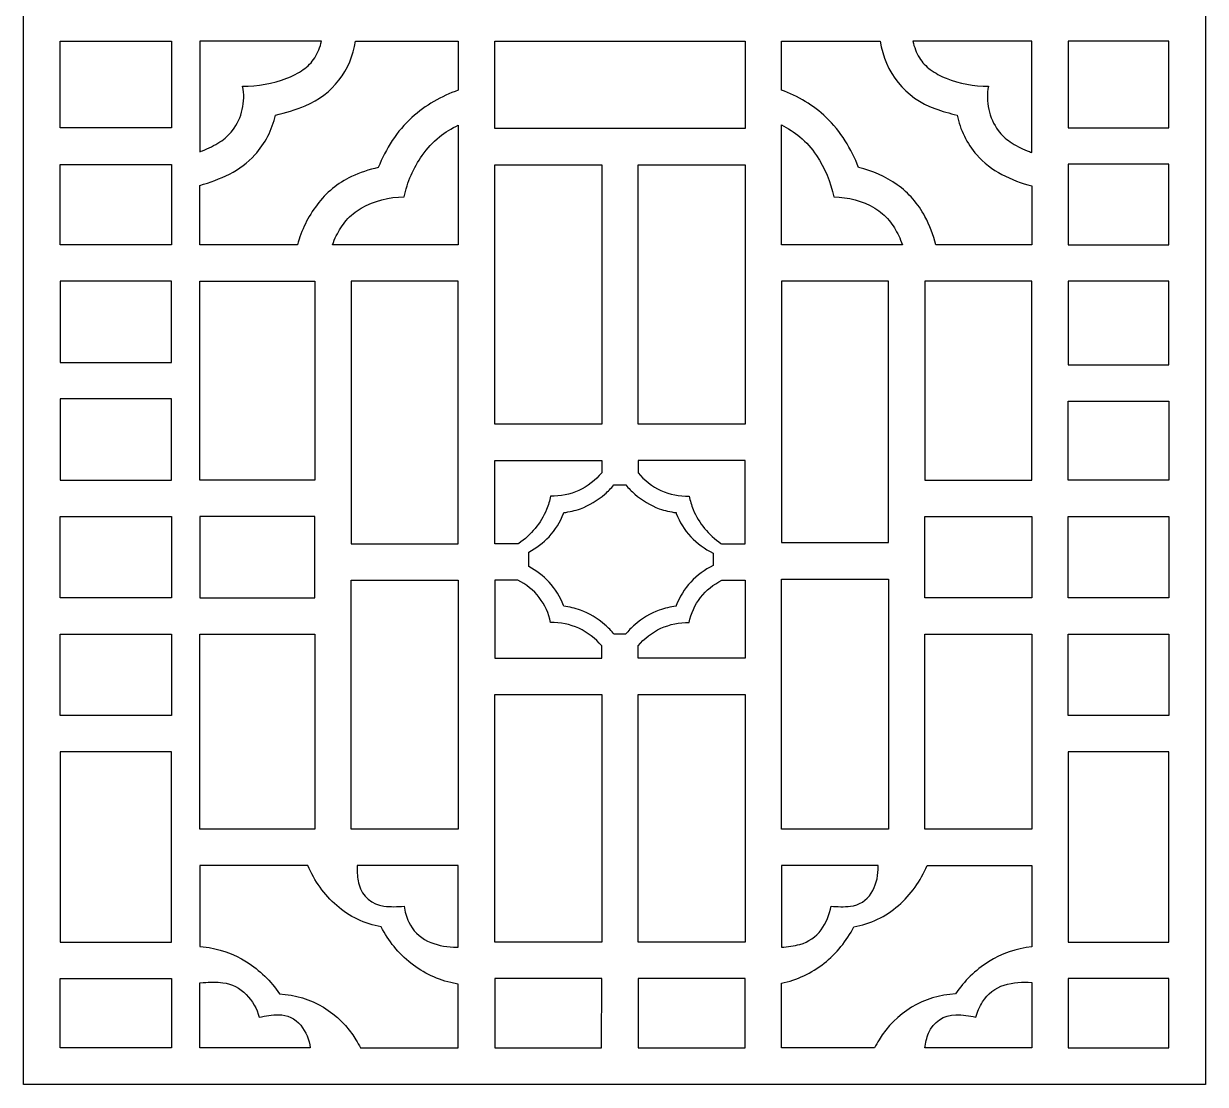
# Model space of a CAD drawing. Header units: centimetres. Extents: x 10.8 to 18.3, y -9 to 9.
# Drawn here: x 10.76 to 18.3, y -9 to -2.23 of the extents above; entities that cross this region are included whole.
import ezdxf

# ---------------------------------------------------------------- set-up
doc = ezdxf.new("R2010")
doc.units = ezdxf.units.CM
doc.header["$MEASUREMENT"] = 0
doc.layers.add('layer 1', color=7, linetype='Continuous')

msp = doc.modelspace()

# ---------------------------------------------------------------- linework, layer by layer
at = {"layer": 'layer 1', "color": 250, "lineweight": 30}
for points, knots in [([(18.30228, 9.00077), (18.30228, 9.00077), (10.76022, 9.00077), (10.76022, 9.00077), (10.76022, 9.00077), (10.76022, 9.00077), (10.76022, -9.0002), (10.76022, -9.0002), (10.76022, -9.0002), (10.76022, -9.0002), (18.30228, -9.0002), (18.30228, -9.0002), (18.30228, -9.0002), (18.30228, -9.0002), (18.30228, 9.00077), (18.30228, 9.00077)], [0, 0, 0, 0, 0.2, 0.2, 0.2, 0.2, 0.4, 0.4, 0.4, 0.4, 0.6, 0.6, 0.6, 0.6, 1, 1, 1, 1]), ([(10.99237, -2.89683), (10.99237, -2.89683), (11.70446, -2.89685), (11.70446, -2.89685), (11.70446, -2.89685), (11.70446, -2.89685), (11.70446, -2.34311), (11.70446, -2.34311), (11.70446, -2.34311), (11.70446, -2.34311), (10.99237, -2.34311), (10.99237, -2.34311), (10.99237, -2.34311), (10.99237, -2.34311), (10.99237, -2.89683), (10.99237, -2.89683)], [0, 0, 0, 0, 0.2, 0.2, 0.2, 0.2, 0.4, 0.4, 0.4, 0.4, 0.6, 0.6, 0.6, 0.6, 1, 1, 1, 1]), ([(13.53438, -2.65628), (13.53438, -2.65628), (13.53438, -2.34311), (13.53438, -2.34311), (13.53438, -2.34311), (13.53438, -2.34311), (12.87824, -2.34311), (12.87824, -2.34311), (12.87824, -2.34311), (12.85208, -2.52739), (12.73013, -2.68414), (12.55802, -2.75501), (12.55802, -2.75501), (12.49627, -2.78041), (12.43234, -2.80015), (12.36703, -2.81398), (12.36703, -2.81398), (12.34654, -2.90868), (12.30145, -2.99635), (12.23634, -3.06809), (12.23634, -3.06809), (12.18993, -3.11823), (12.1349, -3.15966), (12.07389, -3.19043), (12.07389, -3.19043), (12.01321, -3.22102), (11.94957, -3.24539), (11.88398, -3.26316), (11.88398, -3.26316), (11.88398, -3.26316), (11.88398, -3.64158), (11.88398, -3.64158), (11.88398, -3.64158), (11.88398, -3.64158), (12.50751, -3.64158), (12.50751, -3.64158), (12.50751, -3.64158), (12.5331, -3.54961), (12.57555, -3.46315), (12.63268, -3.38665), (12.63268, -3.38665), (12.69017, -3.30966), (12.76582, -3.24802), (12.85284, -3.20725), (12.85284, -3.20725), (12.90732, -3.18172), (12.9645, -3.16235), (13.02328, -3.1495), (13.02328, -3.1495), (13.04744, -3.08926), (13.07751, -3.03156), (13.11301, -2.97723), (13.11301, -2.97723), (13.14857, -2.92283), (13.19079, -2.87306), (13.23866, -2.82911), (13.23866, -2.82911), (13.32479, -2.75248), (13.42534, -2.69372), (13.53438, -2.65628)], [0, 0, 0, 0, 0.0625, 0.0625, 0.0625, 0.0625, 0.125, 0.125, 0.125, 0.125, 0.1875, 0.1875, 0.1875, 0.1875, 0.25, 0.25, 0.25, 0.25, 0.3125, 0.3125, 0.3125, 0.3125, 0.375, 0.375, 0.375, 0.375, 0.4375, 0.4375, 0.4375, 0.4375, 0.5, 0.5, 0.5, 0.5, 0.5625, 0.5625, 0.5625, 0.5625, 0.625, 0.625, 0.625, 0.625, 0.6875, 0.6875, 0.6875, 0.6875, 0.75, 0.75, 0.75, 0.75, 0.8125, 0.8125, 0.8125, 0.8125, 0.875, 0.875, 0.875, 0.875, 1, 1, 1, 1]), ([(12.6614, -2.34311), (12.65301, -2.38044), (12.63835, -2.41609), (12.61805, -2.44852), (12.61805, -2.44852), (12.59904, -2.47827), (12.57424, -2.50393), (12.54516, -2.52395), (12.54516, -2.52395), (12.51248, -2.5466), (12.47713, -2.56513), (12.43991, -2.5791), (12.43991, -2.5791), (12.35, -2.61364), (12.25433, -2.63082), (12.15803, -2.62973), (12.15803, -2.62973), (12.17797, -2.72919), (12.15408, -2.83249), (12.09256, -2.91314), (12.09256, -2.91314), (12.07015, -2.94134), (12.04329, -2.9657), (12.01304, -2.98526), (12.01304, -2.98526), (11.97799, -3.00819), (11.94046, -3.0271), (11.90118, -3.04166), (11.90118, -3.04166), (11.89547, -3.04382), (11.88974, -3.04593), (11.88398, -3.04797), (11.88398, -3.04797), (11.88398, -3.04797), (11.88398, -2.34311), (11.88398, -2.34311), (11.88398, -2.34311), (11.88398, -2.34311), (12.6614, -2.34311), (12.6614, -2.34311)], [0, 0, 0, 0, 0.0909091, 0.0909091, 0.0909091, 0.0909091, 0.1818182, 0.1818182, 0.1818182, 0.1818182, 0.2727273, 0.2727273, 0.2727273, 0.2727273, 0.3636364, 0.3636364, 0.3636364, 0.3636364, 0.4545455, 0.4545455, 0.4545455, 0.4545455, 0.5454545, 0.5454545, 0.5454545, 0.5454545, 0.6363636, 0.6363636, 0.6363636, 0.6363636, 0.7272727, 0.7272727, 0.7272727, 0.7272727, 0.8181818, 0.8181818, 0.8181818, 0.8181818, 1, 1, 1, 1]), ([(13.76654, -2.34311), (13.76654, -2.34311), (13.76654, -2.9), (13.76654, -2.9), (13.76654, -2.9), (13.76654, -2.9), (14.6815, -2.9), (14.6815, -2.9), (14.6815, -2.9), (14.6815, -2.9), (15.36431, -2.9), (15.36431, -2.9), (15.36431, -2.9), (15.36431, -2.9), (15.36431, -2.34311), (15.36431, -2.34311), (15.36431, -2.34311), (15.36431, -2.34311), (13.76654, -2.34311), (13.76654, -2.34311)], [0, 0, 0, 0, 0.1666667, 0.1666667, 0.1666667, 0.1666667, 0.3333333, 0.3333333, 0.3333333, 0.3333333, 0.5, 0.5, 0.5, 0.5, 0.6666667, 0.6666667, 0.6666667, 0.6666667, 1, 1, 1, 1]), ([(17.19424, -3.26697), (17.12834, -3.24933), (17.06453, -3.22464), (17.00392, -3.19335), (17.00392, -3.19335), (16.94297, -3.16188), (16.88835, -3.1194), (16.84283, -3.06809), (16.84283, -3.06809), (16.78019, -2.99541), (16.7371, -2.90793), (16.71761, -2.81398), (16.71761, -2.81398), (16.66985, -2.80343), (16.62279, -2.78987), (16.57673, -2.7734), (16.57673, -2.7734), (16.38928, -2.70641), (16.25472, -2.54034), (16.2278, -2.34311), (16.2278, -2.34311), (16.2278, -2.34311), (15.59646, -2.34311), (15.59646, -2.34311), (15.59646, -2.34311), (15.59646, -2.34311), (15.59646, -2.65533), (15.59646, -2.65533), (15.59646, -2.65533), (15.70271, -2.69299), (15.8001, -2.75217), (15.88248, -2.82911), (15.88248, -2.82911), (15.92879, -2.87349), (15.9694, -2.92349), (16.00334, -2.97791), (16.00334, -2.97791), (16.03723, -3.03226), (16.06586, -3.08972), (16.08884, -3.1495), (16.08884, -3.1495), (16.17717, -3.16965), (16.26075, -3.20685), (16.33484, -3.25899), (16.33484, -3.25899), (16.40927, -3.31137), (16.47021, -3.38073), (16.51258, -3.46127), (16.51258, -3.46127), (16.54271, -3.51856), (16.56634, -3.57905), (16.58301, -3.64158), (16.58301, -3.64158), (16.58301, -3.64158), (17.19424, -3.64158), (17.19424, -3.64158), (17.19424, -3.64158), (17.19424, -3.64158), (17.19424, -3.26697), (17.19424, -3.26697)], [0, 0, 0, 0, 0.0625, 0.0625, 0.0625, 0.0625, 0.125, 0.125, 0.125, 0.125, 0.1875, 0.1875, 0.1875, 0.1875, 0.25, 0.25, 0.25, 0.25, 0.3125, 0.3125, 0.3125, 0.3125, 0.375, 0.375, 0.375, 0.375, 0.4375, 0.4375, 0.4375, 0.4375, 0.5, 0.5, 0.5, 0.5, 0.5625, 0.5625, 0.5625, 0.5625, 0.625, 0.625, 0.625, 0.625, 0.6875, 0.6875, 0.6875, 0.6875, 0.75, 0.75, 0.75, 0.75, 0.8125, 0.8125, 0.8125, 0.8125, 0.875, 0.875, 0.875, 0.875, 1, 1, 1, 1]), ([(17.19424, -3.0529), (17.19424, -3.0529), (17.19424, -2.34311), (17.19424, -2.34311), (17.19424, -2.34311), (17.19424, -2.34311), (16.43557, -2.34311), (16.43557, -2.34311), (16.43557, -2.34311), (16.44358, -2.38028), (16.4576, -2.41588), (16.4771, -2.44852), (16.4771, -2.44852), (16.49518, -2.47804), (16.51891, -2.50368), (16.54695, -2.52396), (16.54695, -2.52396), (16.57814, -2.54652), (16.61202, -2.56504), (16.64784, -2.57911), (16.64784, -2.57911), (16.73367, -2.61352), (16.8254, -2.63072), (16.91787, -2.62976), (16.91787, -2.62976), (16.89824, -2.72887), (16.92096, -2.8316), (16.9806, -2.91315), (16.9806, -2.91315), (17.00192, -2.94116), (17.02765, -2.96552), (17.05678, -2.98527), (17.05678, -2.98527), (17.09023, -3.00809), (17.12618, -3.02701), (17.16394, -3.04165), (17.16394, -3.04165), (17.17395, -3.04562), (17.18404, -3.04937), (17.19422, -3.0529)], [0, 0, 0, 0, 0.0909091, 0.0909091, 0.0909091, 0.0909091, 0.1818182, 0.1818182, 0.1818182, 0.1818182, 0.2727273, 0.2727273, 0.2727273, 0.2727273, 0.3636364, 0.3636364, 0.3636364, 0.3636364, 0.4545455, 0.4545455, 0.4545455, 0.4545455, 0.5454545, 0.5454545, 0.5454545, 0.5454545, 0.6363636, 0.6363636, 0.6363636, 0.6363636, 0.7272727, 0.7272727, 0.7272727, 0.7272727, 0.8181818, 0.8181818, 0.8181818, 0.8181818, 1, 1, 1, 1]), ([(17.42639, -2.34311), (17.42639, -2.34311), (18.07012, -2.34311), (18.07012, -2.34311), (18.07012, -2.34311), (18.07012, -2.34311), (18.07013, -2.89645), (18.07013, -2.89645), (18.07013, -2.89645), (18.07013, -2.89645), (17.42639, -2.89645), (17.42639, -2.89645), (17.42639, -2.89645), (17.42639, -2.89645), (17.42639, -2.34311), (17.42639, -2.34311)], [0, 0, 0, 0, 0.2, 0.2, 0.2, 0.2, 0.4, 0.4, 0.4, 0.4, 0.6, 0.6, 0.6, 0.6, 1, 1, 1, 1]), ([(13.53438, -2.87848), (13.49157, -2.89897), (13.45118, -2.92415), (13.41393, -2.95355), (13.41393, -2.95355), (13.372, -2.98747), (13.33511, -3.02715), (13.30432, -3.07143), (13.30432, -3.07143), (13.24853, -3.15152), (13.20904, -3.24177), (13.18807, -3.33711), (13.18807, -3.33711), (13.09237, -3.3367), (12.99828, -3.36132), (12.91506, -3.40858), (12.91506, -3.40858), (12.87906, -3.42913), (12.84682, -3.45561), (12.81968, -3.48694), (12.81968, -3.48694), (12.79441, -3.51665), (12.77298, -3.5494), (12.75588, -3.58445), (12.75588, -3.58445), (12.7467, -3.60307), (12.73846, -3.62214), (12.73119, -3.64158), (12.73119, -3.64158), (12.73119, -3.64158), (13.53438, -3.64158), (13.53438, -3.64158), (13.53438, -3.64158), (13.53438, -3.64158), (13.53438, -2.87848), (13.53438, -2.87848)], [0, 0, 0, 0, 0.1, 0.1, 0.1, 0.1, 0.2, 0.2, 0.2, 0.2, 0.3, 0.3, 0.3, 0.3, 0.4, 0.4, 0.4, 0.4, 0.5, 0.5, 0.5, 0.5, 0.6, 0.6, 0.6, 0.6, 0.7, 0.7, 0.7, 0.7, 0.8, 0.8, 0.8, 0.8, 1, 1, 1, 1]), ([(16.36869, -3.64156), (16.36174, -3.62214), (16.35384, -3.60307), (16.34503, -3.58442), (16.34503, -3.58442), (16.32876, -3.54953), (16.30824, -3.5168), (16.28392, -3.48695), (16.28392, -3.48695), (16.25817, -3.45577), (16.22726, -3.42926), (16.19251, -3.40857), (16.19251, -3.40857), (16.11343, -3.36139), (16.02303, -3.33669), (15.93094, -3.33711), (15.93094, -3.33711), (15.91118, -3.24221), (15.87337, -3.15204), (15.81957, -3.07142), (15.81957, -3.07142), (15.79031, -3.02737), (15.75497, -2.98769), (15.71457, -2.95357), (15.71457, -2.95357), (15.67827, -2.92362), (15.63864, -2.89798), (15.59646, -2.87715), (15.59646, -2.87715), (15.59646, -2.87715), (15.59646, -3.64158), (15.59646, -3.64158), (15.59646, -3.64158), (15.59646, -3.64158), (16.36869, -3.64156), (16.36869, -3.64156)], [0, 0, 0, 0, 0.1, 0.1, 0.1, 0.1, 0.2, 0.2, 0.2, 0.2, 0.3, 0.3, 0.3, 0.3, 0.4, 0.4, 0.4, 0.4, 0.5, 0.5, 0.5, 0.5, 0.6, 0.6, 0.6, 0.6, 0.7, 0.7, 0.7, 0.7, 0.8, 0.8, 0.8, 0.8, 1, 1, 1, 1]), ([(10.99237, -3.64158), (10.99237, -3.64158), (11.70446, -3.64158), (11.70446, -3.64158), (11.70446, -3.64158), (11.70446, -3.64158), (11.70446, -3.129), (11.70446, -3.129), (11.70446, -3.129), (11.70446, -3.129), (10.99237, -3.129), (10.99237, -3.129), (10.99237, -3.129), (10.99237, -3.129), (10.99237, -3.64158), (10.99237, -3.64158)], [0, 0, 0, 0, 0.2, 0.2, 0.2, 0.2, 0.4, 0.4, 0.4, 0.4, 0.6, 0.6, 0.6, 0.6, 1, 1, 1, 1]), ([(13.76654, -3.13215), (13.76654, -3.13215), (13.76654, -4.7869), (13.76654, -4.7869), (13.76654, -4.7869), (13.76654, -4.7869), (14.44935, -4.7869), (14.44935, -4.7869), (14.44935, -4.7869), (14.44935, -4.7869), (14.44935, -3.13215), (14.44935, -3.13215), (14.44935, -3.13215), (14.44935, -3.13215), (13.76654, -3.13215), (13.76654, -3.13215)], [0, 0, 0, 0, 0.2, 0.2, 0.2, 0.2, 0.4, 0.4, 0.4, 0.4, 0.6, 0.6, 0.6, 0.6, 1, 1, 1, 1]), ([(15.36431, -4.7869), (15.36431, -4.7869), (15.36431, -3.13215), (15.36431, -3.13215), (15.36431, -3.13215), (15.36431, -3.13215), (14.6815, -3.13215), (14.6815, -3.13215), (14.6815, -3.13215), (14.6815, -3.13215), (14.6815, -4.7869), (14.6815, -4.7869), (14.6815, -4.7869), (14.6815, -4.7869), (15.36431, -4.7869), (15.36431, -4.7869)], [0, 0, 0, 0, 0.2, 0.2, 0.2, 0.2, 0.4, 0.4, 0.4, 0.4, 0.6, 0.6, 0.6, 0.6, 1, 1, 1, 1]), ([(17.42639, -3.64158), (17.42639, -3.64158), (17.42639, -3.12861), (17.42639, -3.12861), (17.42639, -3.12861), (17.42639, -3.12861), (18.07013, -3.12861), (18.07013, -3.12861), (18.07013, -3.12861), (18.07013, -3.12861), (18.07013, -3.64158), (18.07013, -3.64158), (18.07013, -3.64158), (18.07013, -3.64158), (17.42639, -3.64158), (17.42639, -3.64158)], [0, 0, 0, 0, 0.2, 0.2, 0.2, 0.2, 0.4, 0.4, 0.4, 0.4, 0.6, 0.6, 0.6, 0.6, 1, 1, 1, 1]), ([(11.70446, -3.87374), (11.70446, -3.87374), (11.70446, -4.39268), (11.70446, -4.39268), (11.70446, -4.39268), (11.70446, -4.39268), (10.99237, -4.39268), (10.99237, -4.39268), (10.99237, -4.39268), (10.99237, -4.39268), (10.99237, -3.87375), (10.99237, -3.87375), (10.99237, -3.87375), (10.99237, -3.87375), (11.70446, -3.87374), (11.70446, -3.87374)], [0, 0, 0, 0, 0.2, 0.2, 0.2, 0.2, 0.4, 0.4, 0.4, 0.4, 0.6, 0.6, 0.6, 0.6, 1, 1, 1, 1]), ([(11.88398, -3.87374), (11.88398, -3.87374), (11.88398, -5.14378), (11.88398, -5.14378), (11.88398, -5.14378), (11.88398, -5.14378), (12.61942, -5.14378), (12.61942, -5.14378), (12.61942, -5.14378), (12.61942, -5.14378), (12.61942, -3.87374), (12.61942, -3.87374), (12.61942, -3.87374), (12.61942, -3.87374), (11.88398, -3.87374), (11.88398, -3.87374)], [0, 0, 0, 0, 0.2, 0.2, 0.2, 0.2, 0.4, 0.4, 0.4, 0.4, 0.6, 0.6, 0.6, 0.6, 1, 1, 1, 1]), ([(12.85157, -5.55138), (12.85157, -5.55138), (12.85157, -3.87375), (12.85157, -3.87375), (12.85157, -3.87375), (12.85157, -3.87375), (13.53438, -3.87375), (13.53438, -3.87375), (13.53438, -3.87375), (13.53438, -3.87375), (13.53438, -5.55138), (13.53438, -5.55138), (13.53438, -5.55138), (13.53438, -5.55138), (12.85157, -5.55138), (12.85157, -5.55138)], [0, 0, 0, 0, 0.2, 0.2, 0.2, 0.2, 0.4, 0.4, 0.4, 0.4, 0.6, 0.6, 0.6, 0.6, 1, 1, 1, 1]), ([(15.59646, -3.87375), (15.59646, -3.87375), (16.27927, -3.87375), (16.27927, -3.87375), (16.27927, -3.87375), (16.27927, -3.87375), (16.27927, -5.54316), (16.27927, -5.54316), (16.27927, -5.54316), (16.27927, -5.54316), (15.59646, -5.54316), (15.59646, -5.54316), (15.59646, -5.54316), (15.59646, -5.54316), (15.59646, -3.87375), (15.59646, -3.87375)], [0, 0, 0, 0, 0.2, 0.2, 0.2, 0.2, 0.4, 0.4, 0.4, 0.4, 0.6, 0.6, 0.6, 0.6, 1, 1, 1, 1]), ([(17.19424, -3.87375), (17.19424, -3.87375), (17.19424, -5.14378), (17.19424, -5.14378), (17.19424, -5.14378), (17.19424, -5.14378), (16.51143, -5.14378), (16.51143, -5.14378), (16.51143, -5.14378), (16.51143, -5.14378), (16.51143, -3.87375), (16.51143, -3.87375), (16.51143, -3.87375), (16.51143, -3.87375), (17.19424, -3.87375), (17.19424, -3.87375)], [0, 0, 0, 0, 0.2, 0.2, 0.2, 0.2, 0.4, 0.4, 0.4, 0.4, 0.6, 0.6, 0.6, 0.6, 1, 1, 1, 1]), ([(17.42639, -3.87375), (17.42639, -3.87375), (18.07013, -3.87375), (18.07013, -3.87375), (18.07013, -3.87375), (18.07013, -3.87375), (18.07013, -4.40752), (18.07013, -4.40752), (18.07013, -4.40752), (18.07013, -4.40752), (17.42639, -4.40752), (17.42639, -4.40752), (17.42639, -4.40752), (17.42639, -4.40752), (17.42639, -3.87375), (17.42639, -3.87375)], [0, 0, 0, 0, 0.2, 0.2, 0.2, 0.2, 0.4, 0.4, 0.4, 0.4, 0.6, 0.6, 0.6, 0.6, 1, 1, 1, 1]), ([(11.70446, -4.62484), (11.70446, -4.62484), (11.70446, -5.14378), (11.70446, -5.14378), (11.70446, -5.14378), (11.70446, -5.14378), (10.99237, -5.14378), (10.99237, -5.14378), (10.99237, -5.14378), (10.99237, -5.14378), (10.99237, -4.62484), (10.99237, -4.62484), (10.99237, -4.62484), (10.99237, -4.62484), (11.70446, -4.62484), (11.70446, -4.62484)], [0, 0, 0, 0, 0.2, 0.2, 0.2, 0.2, 0.4, 0.4, 0.4, 0.4, 0.6, 0.6, 0.6, 0.6, 1, 1, 1, 1]), ([(17.42639, -4.63967), (17.42639, -4.63967), (17.42639, -5.14378), (17.42639, -5.14378), (17.42639, -5.14378), (17.42639, -5.14378), (18.07012, -5.14378), (18.07012, -5.14378), (18.07012, -5.14378), (18.07012, -5.14378), (18.07012, -4.63967), (18.07012, -4.63967), (18.07012, -4.63967), (18.07012, -4.63967), (17.42639, -4.63967), (17.42639, -4.63967)], [0, 0, 0, 0, 0.2, 0.2, 0.2, 0.2, 0.4, 0.4, 0.4, 0.4, 0.6, 0.6, 0.6, 0.6, 1, 1, 1, 1]), ([(13.76654, -5.01906), (13.76654, -5.01906), (13.76654, -5.55138), (13.76654, -5.55138), (13.76654, -5.55138), (13.76654, -5.55138), (13.91431, -5.55137), (13.91431, -5.55137), (13.91431, -5.55137), (13.91625, -5.55045), (13.91812, -5.54938), (13.9199, -5.54817), (13.9199, -5.54817), (13.99884, -5.49466), (14.0605, -5.4194), (14.09742, -5.33147), (14.09742, -5.33147), (14.1089, -5.30412), (14.11752, -5.27567), (14.12313, -5.24654), (14.12313, -5.24654), (14.18528, -5.24852), (14.24701, -5.23601), (14.30348, -5.20998), (14.30348, -5.20998), (14.3599, -5.18397), (14.40973, -5.14564), (14.44935, -5.09779), (14.44935, -5.09779), (14.44935, -5.09779), (14.44935, -5.01906), (14.44935, -5.01906), (14.44935, -5.01906), (14.44935, -5.01906), (13.76654, -5.01906), (13.76654, -5.01906)], [0, 0, 0, 0, 0.1, 0.1, 0.1, 0.1, 0.2, 0.2, 0.2, 0.2, 0.3, 0.3, 0.3, 0.3, 0.4, 0.4, 0.4, 0.4, 0.5, 0.5, 0.5, 0.5, 0.6, 0.6, 0.6, 0.6, 0.7, 0.7, 0.7, 0.7, 0.8, 0.8, 0.8, 0.8, 1, 1, 1, 1]), ([(15.36431, -5.01906), (15.36431, -5.01906), (15.36431, -5.55138), (15.36431, -5.55138), (15.36431, -5.55138), (15.36431, -5.55138), (15.21653, -5.55137), (15.21653, -5.55137), (15.21653, -5.55137), (15.21459, -5.55045), (15.21272, -5.54938), (15.21094, -5.54817), (15.21094, -5.54817), (15.13203, -5.49468), (15.07034, -5.41936), (15.03343, -5.33147), (15.03343, -5.33147), (15.02195, -5.30412), (15.01333, -5.27566), (15.00771, -5.24654), (15.00771, -5.24654), (14.94558, -5.24853), (14.88382, -5.236), (14.82737, -5.20997), (14.82737, -5.20997), (14.77097, -5.18397), (14.72111, -5.14562), (14.6815, -5.09779), (14.6815, -5.09779), (14.6815, -5.09779), (14.6815, -5.01906), (14.6815, -5.01906), (14.6815, -5.01906), (14.6815, -5.01906), (15.36431, -5.01906), (15.36431, -5.01906)], [0, 0, 0, 0, 0.1, 0.1, 0.1, 0.1, 0.2, 0.2, 0.2, 0.2, 0.3, 0.3, 0.3, 0.3, 0.4, 0.4, 0.4, 0.4, 0.5, 0.5, 0.5, 0.5, 0.6, 0.6, 0.6, 0.6, 0.7, 0.7, 0.7, 0.7, 0.8, 0.8, 0.8, 0.8, 1, 1, 1, 1]), ([(14.92403, -5.94817), (14.92403, -5.94817), (14.92572, -5.94365), (14.92572, -5.94365), (14.92572, -5.94365), (14.94635, -5.8885), (14.97754, -5.83789), (15.01752, -5.79466), (15.01752, -5.79466), (15.05861, -5.75127), (15.10711, -5.71553), (15.16072, -5.68914), (15.16072, -5.68914), (15.16072, -5.68914), (15.16072, -5.61073), (15.16072, -5.61073), (15.16072, -5.61073), (15.10711, -5.58434), (15.05862, -5.5486), (15.01753, -5.50521), (15.01753, -5.50521), (14.97755, -5.46198), (14.94636, -5.41136), (14.92572, -5.35621), (14.92572, -5.35621), (14.92572, -5.35621), (14.92403, -5.3517), (14.92403, -5.3517), (14.92403, -5.3517), (14.88765, -5.34697), (14.85185, -5.33845), (14.81724, -5.32628), (14.81724, -5.32628), (14.75994, -5.30535), (14.70706, -5.27382), (14.66141, -5.23337), (14.66141, -5.23337), (14.64069, -5.21523), (14.62131, -5.19562), (14.60342, -5.17469), (14.60342, -5.17469), (14.60342, -5.17469), (14.52742, -5.17469), (14.52742, -5.17469), (14.52742, -5.17469), (14.50954, -5.19562), (14.49016, -5.21523), (14.46944, -5.23337), (14.46944, -5.23337), (14.42378, -5.27382), (14.37091, -5.30535), (14.31361, -5.32628), (14.31361, -5.32628), (14.279, -5.33845), (14.24321, -5.34697), (14.20683, -5.3517), (14.20683, -5.3517), (14.20683, -5.3517), (14.20513, -5.35621), (14.20513, -5.35621), (14.20513, -5.35621), (14.18449, -5.41136), (14.15329, -5.46199), (14.11331, -5.50523), (14.11331, -5.50523), (14.07579, -5.54484), (14.03207, -5.5781), (13.98388, -5.60369), (13.98388, -5.60369), (13.98388, -5.60369), (13.98388, -5.69617), (13.98388, -5.69617), (13.98388, -5.69617), (14.03207, -5.72176), (14.0758, -5.75503), (14.11332, -5.79464), (14.11332, -5.79464), (14.1533, -5.83788), (14.18449, -5.8885), (14.20513, -5.94365), (14.20513, -5.94365), (14.20513, -5.94365), (14.20683, -5.94817), (14.20683, -5.94817), (14.20683, -5.94817), (14.24321, -5.9529), (14.27901, -5.96142), (14.31361, -5.97359), (14.31361, -5.97359), (14.37091, -5.99452), (14.42378, -6.02604), (14.46944, -6.0665), (14.46944, -6.0665), (14.49104, -6.0854), (14.51118, -6.10592), (14.5297, -6.12785), (14.5297, -6.12785), (14.5297, -6.12785), (14.60115, -6.12785), (14.60115, -6.12785), (14.60115, -6.12785), (14.61967, -6.10592), (14.63981, -6.08541), (14.66141, -6.0665), (14.66141, -6.0665), (14.70707, -6.02605), (14.75994, -5.99452), (14.81724, -5.97359), (14.81724, -5.97359), (14.85185, -5.96142), (14.88765, -5.9529), (14.92403, -5.94817)], [0, 0, 0, 0, 0.0344828, 0.0344828, 0.0344828, 0.0344828, 0.0689655, 0.0689655, 0.0689655, 0.0689655, 0.1034483, 0.1034483, 0.1034483, 0.1034483, 0.137931, 0.137931, 0.137931, 0.137931, 0.1724138, 0.1724138, 0.1724138, 0.1724138, 0.2068966, 0.2068966, 0.2068966, 0.2068966, 0.2413793, 0.2413793, 0.2413793, 0.2413793, 0.2758621, 0.2758621, 0.2758621, 0.2758621, 0.3103448, 0.3103448, 0.3103448, 0.3103448, 0.3448276, 0.3448276, 0.3448276, 0.3448276, 0.3793103, 0.3793103, 0.3793103, 0.3793103, 0.4137931, 0.4137931, 0.4137931, 0.4137931, 0.4482759, 0.4482759, 0.4482759, 0.4482759, 0.4827586, 0.4827586, 0.4827586, 0.4827586, 0.5172414, 0.5172414, 0.5172414, 0.5172414, 0.5517241, 0.5517241, 0.5517241, 0.5517241, 0.5862069, 0.5862069, 0.5862069, 0.5862069, 0.6206897, 0.6206897, 0.6206897, 0.6206897, 0.6551724, 0.6551724, 0.6551724, 0.6551724, 0.6896552, 0.6896552, 0.6896552, 0.6896552, 0.7241379, 0.7241379, 0.7241379, 0.7241379, 0.7586207, 0.7586207, 0.7586207, 0.7586207, 0.7931034, 0.7931034, 0.7931034, 0.7931034, 0.8275862, 0.8275862, 0.8275862, 0.8275862, 0.862069, 0.862069, 0.862069, 0.862069, 0.8965517, 0.8965517, 0.8965517, 0.8965517, 0.9310345, 0.9310345, 0.9310345, 0.9310345, 1, 1, 1, 1]), ([(10.99237, -5.89486), (10.99237, -5.89486), (11.70446, -5.89486), (11.70446, -5.89486), (11.70446, -5.89486), (11.70446, -5.89486), (11.70446, -5.37593), (11.70446, -5.37593), (11.70446, -5.37593), (11.70446, -5.37593), (10.99237, -5.37593), (10.99237, -5.37593), (10.99237, -5.37593), (10.99237, -5.37593), (10.99237, -5.89486), (10.99237, -5.89486)], [0, 0, 0, 0, 0.2, 0.2, 0.2, 0.2, 0.4, 0.4, 0.4, 0.4, 0.6, 0.6, 0.6, 0.6, 1, 1, 1, 1]), ([(12.61942, -5.89486), (12.61942, -5.89486), (11.88398, -5.89486), (11.88398, -5.89486), (11.88398, -5.89486), (11.88398, -5.89486), (11.88398, -5.37593), (11.88398, -5.37593), (11.88398, -5.37593), (11.88398, -5.37593), (12.61942, -5.37593), (12.61942, -5.37593), (12.61942, -5.37593), (12.61942, -5.37593), (12.61942, -5.89486), (12.61942, -5.89486)], [0, 0, 0, 0, 0.2, 0.2, 0.2, 0.2, 0.4, 0.4, 0.4, 0.4, 0.6, 0.6, 0.6, 0.6, 1, 1, 1, 1]), ([(16.51143, -5.89486), (16.51143, -5.89486), (17.19424, -5.89486), (17.19424, -5.89486), (17.19424, -5.89486), (17.19424, -5.89486), (17.19424, -5.37593), (17.19424, -5.37593), (17.19424, -5.37593), (17.19424, -5.37593), (16.51143, -5.37593), (16.51143, -5.37593), (16.51143, -5.37593), (16.51143, -5.37593), (16.51143, -5.89486), (16.51143, -5.89486)], [0, 0, 0, 0, 0.2, 0.2, 0.2, 0.2, 0.4, 0.4, 0.4, 0.4, 0.6, 0.6, 0.6, 0.6, 1, 1, 1, 1]), ([(18.07013, -5.37593), (18.07013, -5.37593), (17.42639, -5.37593), (17.42639, -5.37593), (17.42639, -5.37593), (17.42639, -5.37593), (17.42639, -5.89486), (17.42639, -5.89486), (17.42639, -5.89486), (17.42639, -5.89486), (18.07013, -5.89486), (18.07013, -5.89486), (18.07013, -5.89486), (18.07013, -5.89486), (18.07013, -5.37593), (18.07013, -5.37593)], [0, 0, 0, 0, 0.2, 0.2, 0.2, 0.2, 0.4, 0.4, 0.4, 0.4, 0.6, 0.6, 0.6, 0.6, 1, 1, 1, 1]), ([(12.85157, -5.78353), (12.85157, -5.78353), (12.85157, -7.37132), (12.85157, -7.37132), (12.85157, -7.37132), (12.85157, -7.37132), (13.53438, -7.37132), (13.53438, -7.37132), (13.53438, -7.37132), (13.53438, -7.37132), (13.53438, -5.78353), (13.53438, -5.78353), (13.53438, -5.78353), (13.53438, -5.78353), (12.85157, -5.78353), (12.85157, -5.78353)], [0, 0, 0, 0, 0.2, 0.2, 0.2, 0.2, 0.4, 0.4, 0.4, 0.4, 0.6, 0.6, 0.6, 0.6, 1, 1, 1, 1]), ([(13.91431, -5.78353), (13.96785, -5.80894), (14.01465, -5.84664), (14.05091, -5.89351), (14.05091, -5.89351), (14.08716, -5.94038), (14.11191, -5.99513), (14.12313, -6.05332), (14.12313, -6.05332), (14.18527, -6.05133), (14.24703, -6.06387), (14.30348, -6.08989), (14.30348, -6.08989), (14.35988, -6.11589), (14.40973, -6.15424), (14.44935, -6.20207), (14.44935, -6.20207), (14.44935, -6.20207), (14.44935, -6.28081), (14.44935, -6.28081), (14.44935, -6.28081), (14.44935, -6.28081), (13.76654, -6.28081), (13.76654, -6.28081), (13.76654, -6.28081), (13.76654, -6.28081), (13.76654, -5.78353), (13.76654, -5.78353), (13.76654, -5.78353), (13.76654, -5.78353), (13.91431, -5.78353), (13.91431, -5.78353)], [0, 0, 0, 0, 0.1111111, 0.1111111, 0.1111111, 0.1111111, 0.2222222, 0.2222222, 0.2222222, 0.2222222, 0.3333333, 0.3333333, 0.3333333, 0.3333333, 0.4444444, 0.4444444, 0.4444444, 0.4444444, 0.5555556, 0.5555556, 0.5555556, 0.5555556, 0.6666667, 0.6666667, 0.6666667, 0.6666667, 0.7777778, 0.7777778, 0.7777778, 0.7777778, 1, 1, 1, 1]), ([(15.21653, -5.78353), (15.16299, -5.80896), (15.1162, -5.84661), (15.07993, -5.89351), (15.07993, -5.89351), (15.04367, -5.9404), (15.01894, -5.99512), (15.00771, -6.05332), (15.00771, -6.05332), (14.94556, -6.05134), (14.88383, -6.06386), (14.82737, -6.08989), (14.82737, -6.08989), (14.77096, -6.11591), (14.72112, -6.15423), (14.6815, -6.20207), (14.6815, -6.20207), (14.6815, -6.20207), (14.6815, -6.28081), (14.6815, -6.28081), (14.6815, -6.28081), (14.6815, -6.28081), (15.36431, -6.28081), (15.36431, -6.28081), (15.36431, -6.28081), (15.36431, -6.28081), (15.36431, -5.78353), (15.36431, -5.78353), (15.36431, -5.78353), (15.36431, -5.78353), (15.21653, -5.78353), (15.21653, -5.78353)], [0, 0, 0, 0, 0.1111111, 0.1111111, 0.1111111, 0.1111111, 0.2222222, 0.2222222, 0.2222222, 0.2222222, 0.3333333, 0.3333333, 0.3333333, 0.3333333, 0.4444444, 0.4444444, 0.4444444, 0.4444444, 0.5555556, 0.5555556, 0.5555556, 0.5555556, 0.6666667, 0.6666667, 0.6666667, 0.6666667, 0.7777778, 0.7777778, 0.7777778, 0.7777778, 1, 1, 1, 1]), ([(16.27927, -7.37132), (16.27927, -7.37132), (16.27927, -5.77531), (16.27927, -5.77531), (16.27927, -5.77531), (16.27927, -5.77531), (15.59646, -5.77531), (15.59646, -5.77531), (15.59646, -5.77531), (15.59646, -5.77531), (15.59646, -7.37132), (15.59646, -7.37132), (15.59646, -7.37132), (15.59646, -7.37132), (16.27927, -7.37132), (16.27927, -7.37132)], [0, 0, 0, 0, 0.2, 0.2, 0.2, 0.2, 0.4, 0.4, 0.4, 0.4, 0.6, 0.6, 0.6, 0.6, 1, 1, 1, 1]), ([(10.99237, -6.12702), (10.99237, -6.12702), (10.99237, -6.64595), (10.99237, -6.64595), (10.99237, -6.64595), (10.99237, -6.64595), (11.70446, -6.64595), (11.70446, -6.64595), (11.70446, -6.64595), (11.70446, -6.64595), (11.70446, -6.12702), (11.70446, -6.12702), (11.70446, -6.12702), (11.70446, -6.12702), (10.99237, -6.12702), (10.99237, -6.12702)], [0, 0, 0, 0, 0.2, 0.2, 0.2, 0.2, 0.4, 0.4, 0.4, 0.4, 0.6, 0.6, 0.6, 0.6, 1, 1, 1, 1]), ([(12.61942, -7.37132), (12.61942, -7.37132), (12.61942, -6.12702), (12.61942, -6.12702), (12.61942, -6.12702), (12.61942, -6.12702), (11.88398, -6.12702), (11.88398, -6.12702), (11.88398, -6.12702), (11.88398, -6.12702), (11.88398, -7.37132), (11.88398, -7.37132), (11.88398, -7.37132), (11.88398, -7.37132), (12.61942, -7.37132), (12.61942, -7.37132)], [0, 0, 0, 0, 0.2, 0.2, 0.2, 0.2, 0.4, 0.4, 0.4, 0.4, 0.6, 0.6, 0.6, 0.6, 1, 1, 1, 1]), ([(16.51143, -6.12702), (16.51143, -6.12702), (16.51143, -7.37132), (16.51143, -7.37132), (16.51143, -7.37132), (16.51143, -7.37132), (17.19424, -7.37132), (17.19424, -7.37132), (17.19424, -7.37132), (17.19424, -7.37132), (17.19424, -6.12702), (17.19424, -6.12702), (17.19424, -6.12702), (17.19424, -6.12702), (16.51143, -6.12702), (16.51143, -6.12702)], [0, 0, 0, 0, 0.2, 0.2, 0.2, 0.2, 0.4, 0.4, 0.4, 0.4, 0.6, 0.6, 0.6, 0.6, 1, 1, 1, 1]), ([(17.42639, -6.12702), (17.42639, -6.12702), (17.42639, -6.64595), (17.42639, -6.64595), (17.42639, -6.64595), (17.42639, -6.64595), (18.07013, -6.64595), (18.07013, -6.64595), (18.07013, -6.64595), (18.07013, -6.64595), (18.07013, -6.12702), (18.07013, -6.12702), (18.07013, -6.12702), (18.07013, -6.12702), (17.42639, -6.12702), (17.42639, -6.12702)], [0, 0, 0, 0, 0.2, 0.2, 0.2, 0.2, 0.4, 0.4, 0.4, 0.4, 0.6, 0.6, 0.6, 0.6, 1, 1, 1, 1]), ([(14.44935, -8.09345), (14.44935, -8.09345), (14.44935, -6.51296), (14.44935, -6.51296), (14.44935, -6.51296), (14.44935, -6.51296), (13.76654, -6.51296), (13.76654, -6.51296), (13.76654, -6.51296), (13.76654, -6.51296), (13.76654, -8.09345), (13.76654, -8.09345), (13.76654, -8.09345), (13.76654, -8.09345), (14.44935, -8.09345), (14.44935, -8.09345)], [0, 0, 0, 0, 0.2, 0.2, 0.2, 0.2, 0.4, 0.4, 0.4, 0.4, 0.6, 0.6, 0.6, 0.6, 1, 1, 1, 1]), ([(14.6815, -8.09345), (14.6815, -8.09345), (15.36431, -8.09345), (15.36431, -8.09345), (15.36431, -8.09345), (15.36431, -8.09345), (15.36431, -6.51296), (15.36431, -6.51296), (15.36431, -6.51296), (15.36431, -6.51296), (14.6815, -6.51296), (14.6815, -6.51296), (14.6815, -6.51296), (14.6815, -6.51296), (14.6815, -8.09345), (14.6815, -8.09345)], [0, 0, 0, 0, 0.2, 0.2, 0.2, 0.2, 0.4, 0.4, 0.4, 0.4, 0.6, 0.6, 0.6, 0.6, 1, 1, 1, 1]), ([(10.99237, -6.87811), (10.99237, -6.87811), (10.99237, -8.09345), (10.99237, -8.09345), (10.99237, -8.09345), (10.99237, -8.09345), (11.70446, -8.09345), (11.70446, -8.09345), (11.70446, -8.09345), (11.70446, -8.09345), (11.70446, -6.87811), (11.70446, -6.87811), (11.70446, -6.87811), (11.70446, -6.87811), (10.99237, -6.8781), (10.99237, -6.8781)], [0, 0, 0, 0, 0.2, 0.2, 0.2, 0.2, 0.4, 0.4, 0.4, 0.4, 0.6, 0.6, 0.6, 0.6, 1, 1, 1, 1]), ([(18.07012, -8.09345), (18.07012, -8.09345), (17.42639, -8.09345), (17.42639, -8.09345), (17.42639, -8.09345), (17.42639, -8.09345), (17.42639, -6.87811), (17.42639, -6.87811), (17.42639, -6.87811), (17.42639, -6.87811), (18.07013, -6.87811), (18.07013, -6.87811), (18.07013, -6.87811), (18.07013, -6.87811), (18.07012, -8.09345), (18.07012, -8.09345)], [0, 0, 0, 0, 0.2, 0.2, 0.2, 0.2, 0.4, 0.4, 0.4, 0.4, 0.6, 0.6, 0.6, 0.6, 1, 1, 1, 1]), ([(12.91048, -8.76805), (12.90098, -8.75054), (12.89114, -8.73324), (12.88094, -8.71613), (12.88094, -8.71613), (12.77756, -8.54277), (12.59437, -8.43278), (12.39274, -8.42321), (12.39274, -8.42321), (12.33822, -8.34092), (12.26686, -8.27119), (12.18332, -8.21859), (12.18332, -8.21859), (12.09966, -8.16591), (12.00515, -8.13293), (11.90687, -8.12216), (11.90687, -8.12216), (11.90687, -8.12216), (11.88398, -8.11965), (11.88398, -8.11965), (11.88398, -8.11965), (11.88398, -8.11965), (11.88398, -7.60348), (11.88398, -7.60348), (11.88398, -7.60348), (11.88398, -7.60348), (12.57486, -7.60348), (12.57486, -7.60348), (12.57486, -7.60348), (12.61562, -7.70166), (12.67831, -7.78915), (12.75818, -7.85931), (12.75818, -7.85931), (12.83854, -7.9299), (12.93692, -7.97671), (13.04239, -7.99451), (13.04239, -7.99451), (13.08791, -8.08515), (13.15274, -8.16466), (13.23236, -8.2275), (13.23236, -8.2275), (13.31209, -8.29042), (13.40525, -8.33402), (13.50464, -8.35492), (13.50464, -8.35492), (13.50464, -8.35492), (13.53438, -8.36117), (13.53438, -8.36117), (13.53438, -8.36117), (13.53438, -8.36117), (13.53438, -8.76805), (13.53438, -8.76805), (13.53438, -8.76805), (13.53438, -8.76805), (12.91048, -8.76805), (12.91048, -8.76805)], [0, 0, 0, 0, 0.0666667, 0.0666667, 0.0666667, 0.0666667, 0.1333333, 0.1333333, 0.1333333, 0.1333333, 0.2, 0.2, 0.2, 0.2, 0.2666667, 0.2666667, 0.2666667, 0.2666667, 0.3333333, 0.3333333, 0.3333333, 0.3333333, 0.4, 0.4, 0.4, 0.4, 0.4666667, 0.4666667, 0.4666667, 0.4666667, 0.5333333, 0.5333333, 0.5333333, 0.5333333, 0.6, 0.6, 0.6, 0.6, 0.6666667, 0.6666667, 0.6666667, 0.6666667, 0.7333333, 0.7333333, 0.7333333, 0.7333333, 0.8, 0.8, 0.8, 0.8, 0.8666667, 0.8666667, 0.8666667, 0.8666667, 1, 1, 1, 1]), ([(13.53438, -7.60348), (13.53438, -7.60348), (13.53438, -8.1252), (13.53438, -8.1252), (13.53438, -8.1252), (13.53438, -8.1252), (13.50465, -8.12435), (13.50465, -8.12435), (13.50465, -8.12435), (13.44725, -8.12273), (13.39076, -8.10944), (13.33866, -8.0853), (13.33866, -8.0853), (13.28544, -8.06064), (13.24282, -8.01765), (13.21859, -7.96422), (13.21859, -7.96422), (13.2039, -7.93183), (13.19355, -7.89763), (13.1878, -7.86252), (13.1878, -7.86252), (13.14526, -7.86749), (13.10227, -7.86747), (13.05973, -7.86248), (13.05973, -7.86248), (12.98411, -7.85363), (12.92141, -7.79963), (12.90132, -7.72619), (12.90132, -7.72619), (12.89263, -7.69439), (12.88816, -7.66159), (12.88803, -7.62863), (12.88803, -7.62863), (12.88803, -7.62863), (12.88793, -7.60348), (12.88793, -7.60348), (12.88793, -7.60348), (12.88793, -7.60348), (13.53438, -7.60348), (13.53438, -7.60348)], [0, 0, 0, 0, 0.0909091, 0.0909091, 0.0909091, 0.0909091, 0.1818182, 0.1818182, 0.1818182, 0.1818182, 0.2727273, 0.2727273, 0.2727273, 0.2727273, 0.3636364, 0.3636364, 0.3636364, 0.3636364, 0.4545455, 0.4545455, 0.4545455, 0.4545455, 0.5454545, 0.5454545, 0.5454545, 0.5454545, 0.6363636, 0.6363636, 0.6363636, 0.6363636, 0.7272727, 0.7272727, 0.7272727, 0.7272727, 0.8181818, 0.8181818, 0.8181818, 0.8181818, 1, 1, 1, 1]), ([(16.19062, -8.76805), (16.20011, -8.75055), (16.20996, -8.73324), (16.22015, -8.71614), (16.22015, -8.71614), (16.32341, -8.54285), (16.50687, -8.43285), (16.70837, -8.42321), (16.70837, -8.42321), (16.76287, -8.34094), (16.83427, -8.27118), (16.91779, -8.21859), (16.91779, -8.21859), (17.00142, -8.16592), (17.09599, -8.13294), (17.19424, -8.12216), (17.19424, -8.12216), (17.19424, -8.12216), (17.19424, -7.60348), (17.19424, -7.60348), (17.19424, -7.60348), (17.19424, -7.60348), (16.52625, -7.60348), (16.52625, -7.60348), (16.52625, -7.60348), (16.4855, -7.70163), (16.42277, -7.78917), (16.34293, -7.85931), (16.34293, -7.85931), (16.2626, -7.92988), (16.16415, -7.9767), (16.05872, -7.99451), (16.05872, -7.99451), (16.01321, -8.08512), (15.94833, -8.16467), (15.86874, -8.2275), (15.86874, -8.2275), (15.78904, -8.29041), (15.69582, -8.33402), (15.59646, -8.35492), (15.59646, -8.35492), (15.59646, -8.35492), (15.59646, -8.76805), (15.59646, -8.76805), (15.59646, -8.76805), (15.59646, -8.76805), (16.19062, -8.76805), (16.19062, -8.76805)], [0, 0, 0, 0, 0.0769231, 0.0769231, 0.0769231, 0.0769231, 0.1538462, 0.1538462, 0.1538462, 0.1538462, 0.2307692, 0.2307692, 0.2307692, 0.2307692, 0.3076923, 0.3076923, 0.3076923, 0.3076923, 0.3846154, 0.3846154, 0.3846154, 0.3846154, 0.4615385, 0.4615385, 0.4615385, 0.4615385, 0.5384615, 0.5384615, 0.5384615, 0.5384615, 0.6153846, 0.6153846, 0.6153846, 0.6153846, 0.6923077, 0.6923077, 0.6923077, 0.6923077, 0.7692308, 0.7692308, 0.7692308, 0.7692308, 0.8461538, 0.8461538, 0.8461538, 0.8461538, 1, 1, 1, 1]), ([(15.59646, -8.12435), (15.59646, -8.12435), (15.59646, -7.60348), (15.59646, -7.60348), (15.59646, -7.60348), (15.59646, -7.60348), (16.21318, -7.60348), (16.21318, -7.60348), (16.21318, -7.60348), (16.21318, -7.60348), (16.21307, -7.62863), (16.21307, -7.62863), (16.21307, -7.62863), (16.21286, -7.68193), (16.19796, -7.73416), (16.17003, -7.77956), (16.17003, -7.77956), (16.14114, -7.82651), (16.09205, -7.85741), (16.03723, -7.86321), (16.03723, -7.86321), (15.99603, -7.86756), (15.95446, -7.86733), (15.91331, -7.86252), (15.91331, -7.86252), (15.90435, -7.91725), (15.88259, -7.96911), (15.84982, -8.01384), (15.84982, -8.01384), (15.81658, -8.05924), (15.76889, -8.09202), (15.71462, -8.10683), (15.71462, -8.10683), (15.67607, -8.11734), (15.6364, -8.12322), (15.59646, -8.12435)], [0, 0, 0, 0, 0.1, 0.1, 0.1, 0.1, 0.2, 0.2, 0.2, 0.2, 0.3, 0.3, 0.3, 0.3, 0.4, 0.4, 0.4, 0.4, 0.5, 0.5, 0.5, 0.5, 0.6, 0.6, 0.6, 0.6, 0.7, 0.7, 0.7, 0.7, 0.8, 0.8, 0.8, 0.8, 1, 1, 1, 1]), ([(10.99237, -8.3256), (10.99237, -8.3256), (10.99237, -8.76805), (10.99237, -8.76805), (10.99237, -8.76805), (10.99237, -8.76805), (11.70446, -8.76805), (11.70446, -8.76805), (11.70446, -8.76805), (11.70446, -8.76805), (11.70446, -8.3256), (11.70446, -8.3256), (11.70446, -8.3256), (11.70446, -8.3256), (10.99237, -8.3256), (10.99237, -8.3256)], [0, 0, 0, 0, 0.2, 0.2, 0.2, 0.2, 0.4, 0.4, 0.4, 0.4, 0.6, 0.6, 0.6, 0.6, 1, 1, 1, 1]), ([(12.58968, -8.76805), (12.5831, -8.71514), (12.56209, -8.66508), (12.52892, -8.62334), (12.52892, -8.62334), (12.49459, -8.58016), (12.44224, -8.55534), (12.38709, -8.55614), (12.38709, -8.55614), (12.34565, -8.55674), (12.30442, -8.56192), (12.26413, -8.57161), (12.26413, -8.57161), (12.24843, -8.5174), (12.21987, -8.46781), (12.18087, -8.42702), (12.18087, -8.42702), (12.14129, -8.38565), (12.08878, -8.35906), (12.032, -8.35168), (12.032, -8.35168), (11.99049, -8.34629), (11.94847, -8.34594), (11.90687, -8.35067), (11.90687, -8.35067), (11.90687, -8.35067), (11.88398, -8.35326), (11.88398, -8.35326), (11.88398, -8.35326), (11.88398, -8.35326), (11.88398, -8.76805), (11.88398, -8.76805), (11.88398, -8.76805), (11.88398, -8.76805), (12.58968, -8.76805), (12.58968, -8.76805)], [0, 0, 0, 0, 0.1, 0.1, 0.1, 0.1, 0.2, 0.2, 0.2, 0.2, 0.3, 0.3, 0.3, 0.3, 0.4, 0.4, 0.4, 0.4, 0.5, 0.5, 0.5, 0.5, 0.6, 0.6, 0.6, 0.6, 0.7, 0.7, 0.7, 0.7, 0.8, 0.8, 0.8, 0.8, 1, 1, 1, 1]), ([(14.44914, -8.76805), (14.44914, -8.76805), (13.76654, -8.76805), (13.76654, -8.76805), (13.76654, -8.76805), (13.76654, -8.76805), (13.76654, -8.3256), (13.76654, -8.3256), (13.76654, -8.3256), (13.76654, -8.3256), (14.44935, -8.3256), (14.44935, -8.3256), (14.44935, -8.3256), (14.44935, -8.3256), (14.44914, -8.76805), (14.44914, -8.76805)], [0, 0, 0, 0, 0.2, 0.2, 0.2, 0.2, 0.4, 0.4, 0.4, 0.4, 0.6, 0.6, 0.6, 0.6, 1, 1, 1, 1]), ([(14.6815, -8.76805), (14.6815, -8.76805), (14.6815, -8.3256), (14.6815, -8.3256), (14.6815, -8.3256), (14.6815, -8.3256), (15.36431, -8.3256), (15.36431, -8.3256), (15.36431, -8.3256), (15.36431, -8.3256), (15.36431, -8.76805), (15.36431, -8.76805), (15.36431, -8.76805), (15.36431, -8.76805), (14.6815, -8.76805), (14.6815, -8.76805)], [0, 0, 0, 0, 0.2, 0.2, 0.2, 0.2, 0.4, 0.4, 0.4, 0.4, 0.6, 0.6, 0.6, 0.6, 1, 1, 1, 1]), ([(16.51143, -8.76805), (16.51143, -8.76805), (17.19424, -8.76805), (17.19424, -8.76805), (17.19424, -8.76805), (17.19424, -8.76805), (17.19424, -8.35067), (17.19424, -8.35067), (17.19424, -8.35067), (17.13531, -8.34398), (17.07566, -8.34936), (17.01888, -8.36648), (17.01888, -8.36648), (16.96074, -8.38401), (16.91118, -8.4224), (16.87968, -8.47431), (16.87968, -8.47431), (16.86124, -8.50473), (16.84687, -8.53744), (16.83697, -8.57161), (16.83697, -8.57161), (16.79535, -8.56161), (16.75271, -8.55649), (16.7099, -8.55635), (16.7099, -8.55635), (16.63366, -8.55613), (16.56497, -8.60214), (16.53626, -8.67277), (16.53626, -8.67277), (16.52384, -8.70331), (16.51549, -8.73533), (16.51143, -8.76805)], [0, 0, 0, 0, 0.1111111, 0.1111111, 0.1111111, 0.1111111, 0.2222222, 0.2222222, 0.2222222, 0.2222222, 0.3333333, 0.3333333, 0.3333333, 0.3333333, 0.4444444, 0.4444444, 0.4444444, 0.4444444, 0.5555556, 0.5555556, 0.5555556, 0.5555556, 0.6666667, 0.6666667, 0.6666667, 0.6666667, 0.7777778, 0.7777778, 0.7777778, 0.7777778, 1, 1, 1, 1]), ([(18.07012, -8.76805), (18.07012, -8.76805), (17.42639, -8.76805), (17.42639, -8.76805), (17.42639, -8.76805), (17.42639, -8.76805), (17.42639, -8.3256), (17.42639, -8.3256), (17.42639, -8.3256), (17.42639, -8.3256), (18.07012, -8.3256), (18.07012, -8.3256), (18.07012, -8.3256), (18.07012, -8.3256), (18.07012, -8.76805), (18.07012, -8.76805)], [0, 0, 0, 0, 0.2, 0.2, 0.2, 0.2, 0.4, 0.4, 0.4, 0.4, 0.6, 0.6, 0.6, 0.6, 1, 1, 1, 1])]:
    msp.add_open_spline(points, degree=3, knots=knots, dxfattribs=at)

doc.saveas('drawing.dxf')
